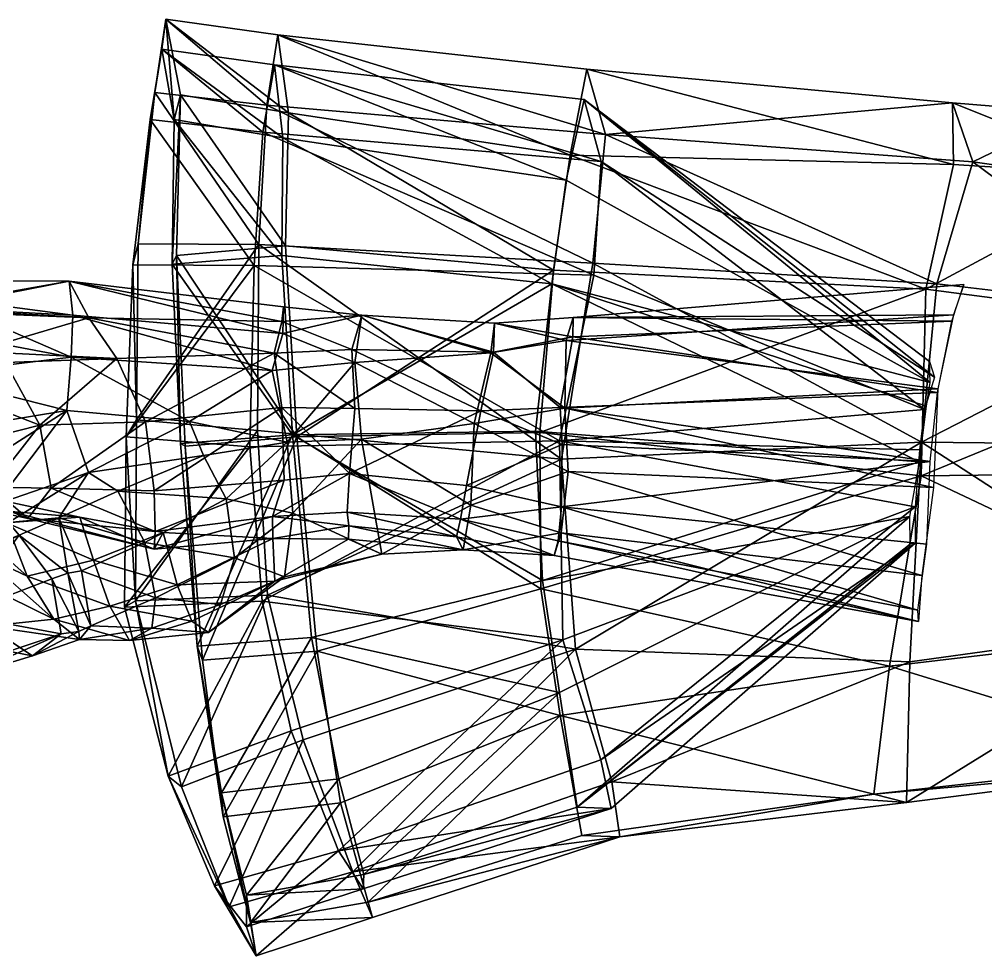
# Model space of a CAD drawing. Extents: x -64 to 64, y 0 to 156.
# Drawn here: x -54.67 to -41.88, y 111.47 to 123.87 of the extents above; entities that cross this region are included whole.
import ezdxf

# ---------------------------------------------------------------- set-up
doc = ezdxf.new("R2010")
doc.units = 0
doc.layers.add('shirts_sode', color=250, linetype='CONTINUOUS')
doc.layers.add('skin', color=250, linetype='CONTINUOUS')

msp = doc.modelspace()

# ---------------------------------------------------------------- meshes
at = {"layer": 'shirts_sode', "color": 250}
mesh = msp.add_polyface(dxfattribs=at)
corners = [(-51.182104, 122.300659, 1.303661), (-52.784242, 123.471397, -1.594145), (-52.620641, 122.54316, 1.475908), (-51.292886, 123.266396, -1.60545), (-51.195653, 120.742851, 3.112304), (-52.644975, 120.626991, 3.363909), (-51.445306, 122.375641, -4.987817), (-52.936307, 122.543404, -5.166677), (-51.562228, 120.611641, -7.338438), (-53.167246, 120.617317, -7.74779), (-47.519731, 118.288063, -7.796195), (-51.619741, 118.209961, -8.977451), (-53.253641, 118.342331, -9.624518), (-51.055607, 118.368629, 3.725287), (-52.538098, 118.254814, 3.971103), (-52.315618, 115.572182, 3.168153), (-51.455978, 116.166862, -9.678907), (-53.276356, 116.088158, -10.53929), (-51.106992, 122.630035, 1.517507), (-52.53528, 122.869064, 1.691453), (-52.731561, 123.867874, -1.588757), (-51.247415, 123.663589, -1.59486), (-52.588536, 120.743752, 3.742371), (-51.146073, 120.869293, 3.48856), (-52.877481, 122.89785, -5.34285), (-51.395452, 122.731567, -5.163889), (-53.094309, 120.89798, -8.023797), (-51.500964, 120.887413, -7.622134), (-51.514924, 118.426903, -9.263708), (-47.493352, 118.043976, -8.647466), (-53.117444, 118.565308, -9.958095), (-52.475441, 118.218689, 4.333413), (-50.994927, 118.342545, 4.088989), (-53.129558, 116.171829, -10.877334), (-51.382587, 116.244141, -10.047714)]
mesh.append_faces([[corners[k] for k in face] for face in [(0, 1, 2), (3, 1, 0), (0, 2, 4), (5, 4, 2), (3, 6, 1), (7, 1, 6), (6, 8, 7), (9, 7, 8), (10, 11, 8), (9, 8, 12), (11, 12, 8), (4, 5, 13), (14, 13, 5), (14, 15, 13), (11, 10, 16), (12, 11, 17), (18, 19, 20), (20, 21, 18), (22, 19, 23), (18, 23, 19), (24, 25, 20), (21, 20, 25), (26, 27, 24), (25, 24, 27), (27, 28, 29), (28, 27, 30), (26, 30, 27), (1, 20, 2), (19, 2, 20), (2, 19, 5), (22, 5, 19), (7, 24, 1), (20, 1, 24), (24, 7, 26), (9, 26, 7), (26, 9, 30), (12, 30, 9), (31, 14, 22), (5, 22, 14), (31, 15, 14), (23, 32, 22), (31, 22, 32), (30, 12, 33), (29, 28, 34), (30, 33, 28)]], dxfattribs={"color": 250})
mesh = msp.add_polyface(dxfattribs=at)
corners = [(-47.065855, 120.483147, -6.778339), (-46.968423, 121.986641, -4.728156), (-42.692446, 118.702751, -3.091958), (-47.519731, 118.288063, -7.796195), (-42.759165, 118.170601, -3.359208), (-47.192796, 122.807899, -1.616467), (-47.430707, 121.738136, 1.063989), (-42.617177, 119.061775, -1.268438), (-42.624162, 119.337334, -1.776308), (-42.556726, 119.12928, -2.515032), (-42.814653, 117.415756, -3.145241), (-51.292886, 123.266396, -1.60545), (-51.182104, 122.300659, 1.303661), (-51.195653, 120.742851, 3.112304), (-47.62328, 120.36821, 2.734719), (-51.445306, 122.375641, -4.987817), (-51.562228, 120.611641, -7.338438), (-51.055607, 118.368629, 3.725287), (-47.838601, 118.416283, 3.06493), (-47.746454, 116.442261, 2.574936), (-42.755269, 118.012665, -0.739748), (-42.663991, 118.749374, -0.767611), (-47.078207, 120.642166, -7.077091), (-42.52989, 120.368668, -6.420971), (-46.911145, 122.342926, -4.90243), (-47.493352, 118.043976, -8.647466), (-42.731481, 118.271439, -7.442926), (-47.599293, 120.548561, 3.133233), (-47.37787, 122.068573, 1.283142), (-42.672566, 120.296478, 2.490775), (-47.161176, 123.205955, -1.590272), (-42.309323, 121.945473, 0.9264), (-42.321461, 122.762665, -1.451504), (-51.106992, 122.630035, 1.517507), (-51.247415, 123.663589, -1.59486), (-51.146073, 120.869293, 3.48856), (-51.395452, 122.731567, -5.163889), (-51.500964, 120.887413, -7.622134), (-47.76679, 116.331528, 3.004354), (-50.994927, 118.342545, 4.088989), (-47.780686, 118.397903, 3.432525), (-42.734852, 117.827492, 2.506332)]
mesh.append_faces([[corners[k] for k in face] for face in [(0, 1, 2), (0, 2, 3), (4, 3, 2), (5, 6, 7), (8, 5, 7), (8, 9, 5), (1, 5, 9), (4, 10, 3), (5, 11, 6), (12, 6, 11), (12, 13, 14), (6, 12, 14), (1, 11, 5), (1, 15, 11), (15, 0, 16), (0, 15, 1), (3, 16, 0), (17, 14, 13), (14, 17, 18), (18, 17, 19), (18, 19, 20), (14, 18, 20), (7, 6, 14), (7, 14, 21), (14, 20, 21), (22, 23, 24), (25, 26, 22), (27, 28, 29), (28, 30, 31), (30, 24, 32), (33, 34, 28), (30, 28, 34), (35, 33, 27), (28, 27, 33), (30, 34, 24), (36, 24, 34), (22, 24, 36), (37, 22, 36), (22, 37, 25), (38, 39, 40), (39, 35, 27), (40, 39, 27), (40, 27, 29), (41, 40, 29), (38, 40, 41)]], dxfattribs={"color": 250})
mesh = msp.add_polyface(dxfattribs=at)
corners = [(-42.556726, 119.12928, -2.515032), (-42.692446, 118.702751, -3.091958), (-46.968423, 121.986641, -4.728156), (-35.587273, 116.007408, -4.809498), (-39.061878, 115.89212, -5.549572), (-38.961948, 114.010879, -3.591655), (-39.151333, 114.078156, -0.691639), (-34.786613, 114.916565, -0.626041), (-38.976731, 118.231796, -6.555412), (-43.152402, 115.308235, 1.460681), (-43.360275, 113.610611, -1.269367), (-38.558064, 115.85041, 1.919679), (-42.930946, 113.500969, -4.47364), (-42.88699, 115.364777, -6.610199), (-42.731481, 118.271439, -7.442926), (-42.049515, 121.982513, -4.252252), (-46.911145, 122.342926, -4.90243), (-42.52989, 120.368668, -6.420971), (-47.078207, 120.642166, -7.077091), (-38.215717, 117.876816, 2.183445), (-42.734852, 117.827492, 2.506332), (-38.152153, 119.70282, 2.517021), (-37.936203, 121.994835, 1.296473), (-35.988392, 120.27591, 1.845975), (-38.692432, 123.3974, -1.423406), (-36.670296, 121.557366, 0.877788), (-35.1525, 116.305992, 1.554144), (-42.309323, 121.945473, 0.9264), (-42.321461, 122.762665, -1.451504), (-39.885621, 121.793633, 0.976864), (-42.672566, 120.296478, 2.490775), (-40.704369, 122.62925, -1.440731), (-37.925675, 122.198257, -4.105042), (-40.100041, 121.703262, -4.12997), (-39.379083, 119.997826, -5.881987), (-36.832558, 120.485809, -5.155802), (-36.624107, 122.249695, -1.349917), (-47.37787, 122.068573, 1.283142), (-47.161176, 123.205955, -1.590272)]
mesh.append_faces([[corners[k] for k in face] for face in [(0, 1, 2), (3, 4, 5), (6, 7, 5), (4, 3, 8), (9, 6, 10), (6, 9, 11), (10, 5, 12), (5, 10, 6), (12, 4, 13), (4, 12, 5), (8, 14, 4), (13, 4, 14), (15, 16, 17), (17, 18, 14), (19, 11, 20), (9, 20, 11), (21, 22, 23), (22, 24, 25), (7, 6, 11), (19, 26, 11), (27, 28, 29), (24, 22, 29), (22, 21, 29), (30, 27, 29), (21, 30, 29), (24, 29, 31), (29, 28, 31), (28, 15, 31), (32, 24, 31), (32, 31, 33), (31, 15, 33), (15, 34, 33), (35, 32, 33), (34, 35, 33), (25, 24, 36), (24, 32, 36), (34, 14, 8), (35, 34, 8), (14, 34, 17), (34, 15, 17), (27, 30, 37), (28, 27, 38), (15, 28, 16), (20, 30, 21), (19, 20, 21)]], dxfattribs={"color": 250})
mesh = msp.add_polyface(dxfattribs=at)
corners = [(-50.442323, 113.814445, 1.145718), (-50.800382, 115.683952, 2.928126), (-51.99291, 113.629646, 1.04853), (-52.315618, 115.572182, 3.168153), (-51.66264, 112.275337, -2.314476), (-50.109223, 112.549522, -2.205678), (-51.661457, 111.854179, -5.833068), (-50.119224, 112.361107, -5.756195), (-52.698971, 113.848259, -10.111718), (-51.072647, 114.449486, -9.490071), (-52.085716, 112.400635, -8.77594), (-50.446689, 112.861954, -8.20096), (-51.055607, 118.368629, 3.725287), (-47.477722, 115.655319, -8.118919), (-51.455978, 116.166862, -9.678907), (-53.276356, 116.088158, -10.53929), (-51.619741, 118.209961, -8.977451), (-52.246889, 115.384285, 3.51451), (-50.728613, 115.506462, 3.279372), (-51.970113, 113.31147, 1.289835), (-50.416624, 113.499031, 1.390418), (-51.609474, 111.911827, -2.15604), (-50.050972, 112.180756, -2.062039), (-49.993434, 111.981598, -5.768972), (-51.536864, 111.47419, -5.823745), (-50.256355, 112.585609, -8.418866), (-50.911117, 114.330696, -9.76652), (-51.892833, 112.118507, -8.983741), (-52.524665, 113.70713, -10.454551), (-52.475441, 118.218689, 4.333413), (-50.994927, 118.342545, 4.088989), (-53.129558, 116.171829, -10.877334), (-53.253641, 118.342331, -9.624518), (-47.309852, 115.531525, -8.460267), (-51.382587, 116.244141, -10.047714), (-51.514924, 118.426903, -9.263708)]
mesh.append_faces([[corners[k] for k in face] for face in [(0, 1, 2), (3, 2, 1), (0, 2, 4), (4, 5, 0), (6, 7, 4), (5, 4, 7), (8, 9, 10), (11, 10, 9), (6, 11, 7), (10, 11, 6), (1, 12, 3), (13, 9, 14), (15, 14, 8), (9, 8, 14), (14, 15, 16), (17, 18, 19), (20, 19, 18), (19, 20, 21), (22, 21, 20), (22, 23, 21), (24, 21, 23), (25, 26, 27), (28, 27, 26), (24, 23, 25), (25, 27, 24), (19, 2, 3), (3, 17, 19), (21, 4, 2), (19, 21, 2), (6, 4, 24), (21, 24, 4), (10, 27, 8), (28, 8, 27), (27, 10, 24), (6, 24, 10), (3, 29, 17), (18, 17, 30), (29, 30, 17), (8, 28, 31), (8, 31, 15), (31, 32, 15), (26, 33, 34), (26, 34, 28), (31, 28, 34), (34, 35, 31)]], dxfattribs={"color": 250})
mesh = msp.add_polyface(dxfattribs=at)
corners = [(-47.518694, 114.958778, 1.030801), (-47.287938, 113.441116, -1.696303), (-42.8864, 117.285858, -0.997079), (-42.878515, 116.921821, -1.951226), (-42.812593, 116.933067, -2.593565), (-46.835507, 113.422584, -4.937775), (-47.477722, 115.655319, -8.118919), (-47.519731, 118.288063, -7.796195), (-42.814653, 117.415756, -3.145241), (-47.746454, 116.442261, 2.574936), (-42.755269, 118.012665, -0.739748), (-50.442323, 113.814445, 1.145718), (-50.800382, 115.683952, 2.928126), (-50.109223, 112.549522, -2.205678), (-50.119224, 112.361107, -5.756195), (-51.072647, 114.449486, -9.490071), (-50.446689, 112.861954, -8.20096), (-46.975182, 114.065628, -6.734555), (-51.055607, 118.368629, 3.725287), (-51.455978, 116.166862, -9.678907), (-43.360275, 113.610611, -1.269367), (-47.511163, 114.652222, 1.2877), (-43.152402, 115.308235, 1.460681), (-47.223614, 113.064133, -1.578858), (-42.930946, 113.500969, -4.47364), (-46.721332, 113.045135, -5.00485), (-42.731481, 118.271439, -7.442926), (-47.309852, 115.531525, -8.460267), (-42.88699, 115.364777, -6.610199), (-47.493352, 118.043976, -8.647466), (-47.76679, 116.331528, 3.004354), (-42.734852, 117.827492, 2.506332), (-50.728613, 115.506462, 3.279372), (-50.416624, 113.499031, 1.390418), (-50.050972, 112.180756, -2.062039), (-49.993434, 111.981598, -5.768972), (-50.911117, 114.330696, -9.76652), (-50.256355, 112.585609, -8.418866), (-46.826145, 113.775268, -6.96573), (-50.994927, 118.342545, 4.088989), (-51.382587, 116.244141, -10.047714)]
mesh.append_faces([[corners[k] for k in face] for face in [(0, 1, 2), (3, 2, 1), (3, 1, 4), (4, 1, 5), (6, 7, 8), (9, 0, 2), (10, 9, 2), (11, 0, 12), (9, 12, 0), (11, 13, 0), (1, 0, 13), (13, 5, 1), (14, 5, 13), (15, 6, 16), (16, 5, 14), (4, 5, 17), (6, 8, 17), (8, 4, 17), (16, 6, 17), (5, 16, 17), (18, 12, 9), (7, 6, 19), (20, 21, 22), (20, 23, 21), (24, 25, 20), (23, 20, 25), (26, 27, 28), (26, 29, 27), (30, 22, 21), (22, 30, 31), (32, 21, 33), (21, 32, 30), (23, 34, 21), (33, 21, 34), (25, 35, 34), (23, 25, 34), (27, 36, 37), (25, 37, 35), (25, 24, 38), (28, 27, 38), (24, 28, 38), (27, 37, 38), (37, 25, 38), (39, 30, 32), (27, 29, 40)]], dxfattribs={"color": 250})
at = {"layer": 'skin', "color": 250}
mesh = msp.add_polyface(dxfattribs=at)
corners = [(-48.379387, 119.845413, -0.743472), (-48.429119, 119.45266, 0.600238), (-50.136537, 119.95417, -0.73638), (-48.39634, 119.462105, -2.08939), (-50.267552, 119.495895, -2.453979), (-48.560825, 118.68531, -2.98596), (-48.647846, 118.517143, 1.231049), (-50.229077, 119.325737, 0.89148), (-18.289612, 121.457329, -0.984051), (-18.112656, 120.93869, -2.765114), (-15.112999, 121.282188, -0.971347), (-18.155722, 121.101631, 0.674049), (-15.073599, 120.791107, 0.639219), (-17.575302, 119.768723, 1.985735), (-17.412241, 119.950676, -4.179913), (-17.022432, 118.24617, -4.701699), (-15.033758, 119.687752, -4.214031), (-15.031263, 119.701233, 2.008966), (-17.07468, 118.238358, 2.819341), (-15.084583, 120.776718, -2.88447), (-20.254845, 118.24485, -4.52991), (-20.514694, 119.734382, -4.020362), (-20.818806, 121.485077, -1.005448), (-20.721373, 120.922035, -2.71724), (-20.748554, 121.087662, 0.644715), (-20.572885, 120.08609, 1.936728), (-20.294994, 118.497208, 2.796572), (-47.513435, 118.729629, -2.930023), (-42.517647, 118.928207, -3.273552), (-47.342373, 119.664757, -2.026212), (-42.328705, 119.872711, -2.397157), (-47.434536, 119.61705, 0.514078), (-42.513958, 118.97776, 1.451507), (-47.44923, 118.719933, 1.074769), (-42.308842, 119.957199, 0.540658), (-47.338066, 119.921501, -0.814564), (-42.172451, 120.359917, -0.876597), (-47.485775, 118.240753, -3.057853), (-42.616993, 118.016487, -3.608914), (-42.569817, 117.671883, 1.461316), (-47.406937, 117.884186, 0.917674), (-48.750515, 117.6987, -2.758211)]
mesh.append_faces([[corners[k] for k in face] for face in [(0, 1, 2), (0, 2, 3), (3, 4, 5), (1, 6, 7), (8, 9, 10), (8, 10, 11), (12, 11, 10), (11, 12, 13), (14, 15, 16), (13, 17, 18), (9, 14, 19), (15, 14, 20), (21, 20, 14), (22, 23, 8), (9, 8, 23), (22, 8, 24), (11, 24, 8), (24, 11, 25), (13, 25, 11), (25, 13, 26), (18, 26, 13), (23, 21, 9), (14, 9, 21), (27, 28, 29), (30, 29, 28), (31, 32, 33), (32, 31, 34), (31, 35, 34), (36, 34, 35), (29, 30, 35), (36, 35, 30), (37, 38, 27), (28, 27, 38), (32, 39, 33), (40, 33, 39), (37, 27, 5), (27, 29, 3), (5, 27, 3), (33, 40, 6), (33, 6, 1), (31, 33, 1), (31, 1, 0), (35, 31, 0), (29, 35, 0), (3, 29, 0), (37, 5, 41)]], dxfattribs={"color": 250})
mesh = msp.add_polyface(dxfattribs=at)
corners = [(-53.866588, 117.280006, -0.892448), (-55.212834, 117.563415, -1.039882), (-54.837082, 117.204697, -0.176279), (-55.884583, 118.659103, -4.311395), (-54.993024, 118.346634, -4.240349), (-55.24125, 118.820717, -4.126314), (-54.671212, 117.040749, 3.158119), (-54.810071, 117.20597, 2.484113), (-54.147515, 117.27034, 3.013182), (-55.832852, 117.653442, 0.126282), (-55.468346, 117.298508, 0.808086), (-55.487348, 119.166916, -3.843855), (-54.851942, 119.324691, -3.677668), (-55.684023, 119.244728, -3.37845), (-53.376333, 119.380401, -3.47562), (-53.747274, 119.915657, -2.063494), (-55.257105, 119.470077, -2.956746), (-55.578737, 119.993492, -2.36733), (-54.00759, 120.402649, -0.549165), (-55.983401, 120.409027, -0.747072), (-55.854559, 120.040794, -1.443363), (-53.962011, 119.951111, 1.127164), (-55.951834, 120.058036, 0.198863), (-55.83589, 120.197982, 1.35928), (-53.984834, 119.396538, 1.853721), (-55.904981, 119.162628, 2.21633), (-55.831015, 119.746048, 2.058025), (-54.038216, 118.692024, 2.044137), (-54.98579, 117.444908, 2.275849), (-53.753781, 117.869415, 2.302732), (-56.125283, 118.344917, 2.128224), (-55.419918, 117.808914, 2.190166), (-54.397935, 118.495048, -4.108636), (-52.999425, 118.540207, -3.772146), (-55.04081, 117.674553, -3.855767), (-55.630432, 117.500625, -3.256856), (-54.558033, 117.258774, -3.068552), (-54.779301, 117.355278, -2.077455), (-52.869213, 117.087769, -2.809666), (-54.248688, 117.663429, -3.807977), (-53.363068, 117.622597, 2.768617), (-53.005828, 116.942934, 2.992042), (-52.416783, 118.542526, 1.952628), (-55.630051, 118.159241, -4.389106), (-55.645865, 117.62552, -3.958571), (-55.625485, 117.354225, 1.812096), (-55.419488, 117.046165, 2.048616)]
mesh.append_faces([[corners[k] for k in face] for face in [(0, 1, 2), (3, 4, 5), (6, 7, 8), (2, 1, 9), (2, 9, 10), (11, 5, 12), (11, 12, 13), (14, 15, 16), (15, 17, 16), (16, 13, 12), (14, 16, 12), (18, 19, 20), (18, 21, 22), (19, 18, 22), (21, 23, 22), (24, 25, 26), (23, 21, 24), (23, 24, 26), (25, 24, 27), (7, 28, 29), (7, 29, 8), (30, 25, 27), (31, 30, 27), (5, 4, 32), (32, 33, 14), (32, 14, 12), (5, 32, 12), (34, 35, 36), (35, 37, 36), (36, 38, 39), (34, 36, 39), (1, 0, 37), (8, 29, 40), (41, 8, 40), (28, 31, 27), (29, 28, 27), (42, 27, 24), (32, 39, 33), (32, 4, 34), (39, 32, 34), (4, 43, 44), (34, 4, 44), (45, 31, 28), (46, 45, 28), (46, 28, 7), (20, 17, 15), (18, 20, 15)]], dxfattribs={"color": 250})
mesh = msp.add_polyface(dxfattribs=at)
corners = [(-50.299862, 117.857872, -2.966354), (-50.231144, 118.716461, -3.162427), (-51.193867, 118.727867, -3.350661), (-51.166317, 117.769302, -3.072627), (-51.296392, 119.450142, -2.811829), (-53.747274, 119.915657, -2.063494), (-53.376333, 119.380401, -3.47562), (-50.267552, 119.495895, -2.453979), (-51.126022, 118.270584, 1.965373), (-50.1423, 118.312813, 1.623144), (-51.048328, 117.333367, 2.088665), (-51.933509, 117.522149, 2.578438), (-50.229077, 119.325737, 0.89148), (-51.324731, 119.219948, 1.246517), (-51.194261, 119.868713, -1.702281), (-50.136537, 119.95417, -0.73638), (-51.173681, 120.063278, -0.652378), (-51.181177, 119.708031, 0.566777), (-54.00759, 120.402649, -0.549165), (-53.962011, 119.951111, 1.127164), (-52.869213, 117.087769, -2.809666), (-52.884144, 117.62677, -3.557192), (-51.319831, 117.286888, -2.026288), (-52.999425, 118.540207, -3.772146), (-52.229855, 118.093872, 2.396995), (-53.753781, 117.869415, 2.302732), (-54.038216, 118.692024, 2.044137), (-52.416783, 118.542526, 1.952628), (-53.363068, 117.622597, 2.768617), (-53.984834, 119.396538, 1.853721), (-54.248688, 117.663429, -3.807977), (-50.33229, 117.342461, -2.031231), (-48.750515, 117.6987, -2.758211), (-48.82999, 117.250961, -2.036536), (-48.429119, 119.45266, 0.600238), (-48.39634, 119.462105, -2.08939), (-48.560825, 118.68531, -2.98596), (-48.647846, 118.517143, 1.231049), (-48.693966, 117.436348, 0.675131), (-49.872241, 116.78756, 0.946735)]
mesh.append_faces([[corners[k] for k in face] for face in [(0, 1, 2), (0, 2, 3), (4, 5, 6), (4, 2, 1), (7, 4, 1), (8, 9, 10), (11, 8, 10), (12, 9, 8), (13, 12, 8), (5, 4, 14), (4, 7, 14), (14, 7, 15), (16, 14, 15), (16, 15, 17), (18, 16, 17), (19, 18, 17), (17, 15, 12), (13, 17, 12), (20, 3, 21), (3, 22, 0), (23, 2, 4), (6, 23, 4), (14, 16, 18), (5, 14, 18), (11, 24, 8), (25, 26, 27), (24, 11, 28), (29, 19, 13), (13, 19, 17), (8, 24, 27), (13, 8, 27), (24, 28, 25), (27, 24, 25), (13, 27, 29), (21, 3, 2), (23, 21, 2), (30, 21, 23), (0, 22, 31), (32, 0, 33), (12, 15, 34), (7, 35, 15), (1, 36, 7), (9, 12, 37), (0, 32, 36), (1, 0, 36), (38, 39, 9), (37, 38, 9)]], dxfattribs={"color": 250})
mesh = msp.add_polyface(dxfattribs=at)
corners = [(-14.180972, 114.196495, -0.455769), (-14.751045, 114.963577, -2.525737), (-15.091241, 114.3806, -0.385941), (-14.662872, 115.140015, 1.489067), (-13.995556, 116.445069, 2.610254), (-14.92122, 116.367989, 2.658769), (-14.969749, 118.305687, 2.667602), (-16.732849, 115.275429, 1.518595), (-16.764368, 114.462746, -0.303806), (-16.795893, 114.799469, -2.417525), (-16.827236, 116.409393, -4.107783), (-14.797595, 116.369362, -4.21399), (-16.732445, 116.467194, 2.539038), (-17.07468, 118.238358, 2.819341), (-14.897924, 118.12487, -4.680762), (-17.022432, 118.24617, -4.701699), (-19.626322, 114.658936, -0.326645), (-19.736936, 115.298241, 1.492477), (-19.960123, 116.579369, 2.496915), (-20.294994, 118.497208, 2.796572), (-19.687523, 115.003502, -2.374962), (-19.94602, 116.478844, -3.949305), (-20.254845, 118.24485, -4.52991), (-47.500221, 117.072762, 0.18071), (-42.771084, 115.897522, -0.858659), (-47.590618, 116.771294, -0.926259), (-42.725674, 116.507034, 0.565225), (-47.538181, 116.964363, -2.040772), (-42.779354, 116.048965, -2.243807), (-47.493435, 117.413154, -2.773634), (-42.662144, 116.923088, -3.175718), (-42.616993, 118.016487, -3.608914), (-47.485775, 118.240753, -3.057853), (-47.406937, 117.884186, 0.917674), (-42.569817, 117.671883, 1.461316), (-48.794964, 116.847488, -0.24135), (-48.88586, 117.019707, -0.845484), (-48.82999, 117.250961, -2.036536), (-48.750515, 117.6987, -2.758211), (-48.693966, 117.436348, 0.675131), (-48.647846, 118.517143, 1.231049)]
mesh.append_faces([[corners[k] for k in face] for face in [(0, 1, 2), (2, 3, 0), (4, 5, 6), (3, 2, 7), (8, 7, 2), (9, 8, 2), (2, 1, 9), (10, 9, 1), (11, 10, 1), (12, 13, 6), (5, 12, 6), (11, 14, 10), (15, 10, 14), (7, 12, 5), (5, 3, 7), (16, 17, 7), (8, 16, 7), (17, 18, 12), (7, 17, 12), (18, 19, 13), (12, 18, 13), (8, 9, 16), (20, 16, 9), (9, 10, 20), (21, 20, 10), (10, 15, 21), (22, 21, 15), (23, 24, 25), (24, 23, 26), (25, 24, 27), (28, 27, 24), (27, 28, 29), (30, 29, 28), (29, 31, 32), (31, 29, 30), (33, 26, 23), (26, 33, 34), (35, 23, 25), (36, 35, 25), (25, 27, 37), (36, 25, 37), (29, 38, 37), (27, 29, 37), (33, 39, 40), (29, 32, 38), (23, 35, 39), (33, 23, 39)]], dxfattribs={"color": 250})
mesh = msp.add_polyface(dxfattribs=at)
corners = [(-50.311233, 116.987747, 0.382914), (-50.307899, 117.162361, -0.807461), (-51.315814, 116.997566, -0.852102), (-51.285681, 116.433045, 0.406344), (-51.160445, 116.489846, 1.64404), (-52.166601, 115.752045, 1.290172), (-52.005629, 116.121087, 2.078745), (-51.819907, 116.738954, 2.507762), (-52.58219, 116.380882, -0.359481), (-49.872241, 116.78756, 0.946735), (-51.048328, 117.333367, 2.088665), (-50.1423, 118.312813, 1.623144), (-51.933509, 117.522149, 2.578438), (-51.319831, 117.286888, -2.026288), (-52.886035, 116.852905, -1.767326), (-51.166317, 117.769302, -3.072627), (-52.869213, 117.087769, -2.809666), (-52.884144, 117.62677, -3.557192), (-54.248688, 117.663429, -3.807977), (-54.558033, 117.258774, -3.068552), (-52.385676, 115.899842, 0.362614), (-53.209887, 115.646088, 1.256698), (-52.916533, 115.811037, 2.238319), (-53.871016, 115.657494, 2.356057), (-52.865389, 116.209017, 2.840708), (-53.005828, 116.942934, 2.992042), (-53.847507, 116.567712, 3.320254), (-53.724059, 115.83954, 3.11242), (-53.363068, 117.622597, 2.768617), (-53.471957, 116.099892, 0.308057), (-53.687465, 116.709343, -0.346857), (-52.763999, 117.077118, -0.911995), (-53.866588, 117.280006, -0.892448), (-50.33229, 117.342461, -2.031231), (-48.82999, 117.250961, -2.036536), (-48.88586, 117.019707, -0.845484), (-50.299862, 117.857872, -2.966354), (-48.794964, 116.847488, -0.24135), (-48.693966, 117.436348, 0.675131)]
mesh.append_faces([[corners[k] for k in face] for face in [(0, 1, 2), (0, 2, 3), (4, 3, 5), (4, 5, 6), (4, 6, 7), (3, 2, 8), (4, 9, 3), (9, 0, 3), (9, 4, 10), (4, 7, 10), (11, 9, 10), (7, 12, 10), (2, 1, 13), (14, 2, 13), (13, 15, 16), (14, 13, 16), (16, 17, 18), (14, 16, 19), (5, 3, 20), (3, 8, 20), (5, 20, 21), (6, 5, 22), (22, 5, 21), (23, 22, 21), (7, 6, 24), (12, 7, 25), (24, 26, 25), (7, 24, 25), (24, 6, 22), (27, 24, 22), (12, 25, 28), (21, 20, 29), (20, 8, 29), (29, 8, 30), (8, 2, 31), (2, 14, 31), (14, 32, 31), (31, 32, 30), (8, 31, 30), (13, 1, 33), (34, 33, 35), (1, 35, 33), (36, 33, 34), (37, 35, 1), (0, 37, 1), (37, 0, 9), (38, 37, 9)]], dxfattribs={"color": 250})
mesh = msp.add_polyface(dxfattribs=at)
corners = [(-55.088219, 115.837783, 2.048671), (-53.871016, 115.657494, 2.356057), (-54.212043, 115.929046, 1.306326), (-53.687465, 116.709343, -0.346857), (-53.866588, 117.280006, -0.892448), (-54.837082, 117.204697, -0.176279), (-54.024608, 116.53518, 3.392457), (-53.881357, 115.767, 3.189555), (-54.236434, 116.463395, 3.446013), (-54.114889, 115.733751, 3.246481), (-53.847507, 116.567712, 3.320254), (-53.724059, 115.83954, 3.11242), (-54.494017, 115.44307, 2.62072), (-54.671212, 117.040749, 3.158119), (-54.147515, 117.27034, 3.013182), (-55.423189, 116.729979, 2.372528), (-54.810071, 117.20597, 2.484113), (-52.886035, 116.852905, -1.767326), (-54.779301, 117.355278, -2.077455), (-54.558033, 117.258774, -3.068552), (-54.56554, 116.496376, 0.383609), (-55.190006, 116.794983, 1.38627), (-55.468346, 117.298508, 0.808086), (-55.625485, 117.354225, 1.812096), (-55.419488, 117.046165, 2.048616), (-53.209887, 115.646088, 1.256698), (-52.916533, 115.811037, 2.238319), (-52.865389, 116.209017, 2.840708), (-53.005828, 116.942934, 2.992042), (-53.471957, 116.099892, 0.308057), (-55.103802, 116.364524, 1.773559), (-55.419703, 115.161286, 3.117174), (-55.36098, 115.319871, 3.886496), (-55.474121, 115.986634, 4.066585), (-55.637387, 116.548988, 3.554296), (-55.787145, 116.476943, 2.700825), (-55.546742, 115.645392, 2.492746)]
mesh.append_faces([[corners[k] for k in face] for face in [(0, 1, 2), (3, 4, 5), (6, 7, 8), (9, 8, 7), (10, 11, 6), (7, 6, 11), (9, 7, 12), (7, 11, 1), (6, 8, 13), (10, 6, 14), (13, 14, 6), (7, 1, 12), (12, 1, 0), (13, 15, 16), (4, 17, 18), (18, 17, 19), (3, 5, 20), (21, 2, 20), (21, 22, 23), (24, 21, 23), (2, 1, 25), (1, 11, 26), (11, 10, 27), (10, 14, 28), (20, 29, 3), (2, 25, 29), (20, 2, 29), (22, 21, 20), (5, 22, 20), (15, 24, 16), (0, 2, 30), (2, 21, 30), (21, 24, 30), (30, 24, 15), (0, 30, 15), (12, 31, 9), (32, 9, 31), (33, 34, 13), (13, 8, 33), (8, 9, 33), (32, 33, 9), (15, 35, 0), (15, 13, 35), (34, 35, 13), (0, 36, 12), (31, 12, 36)]], dxfattribs={"color": 250})

doc.saveas('drawing.dxf')
